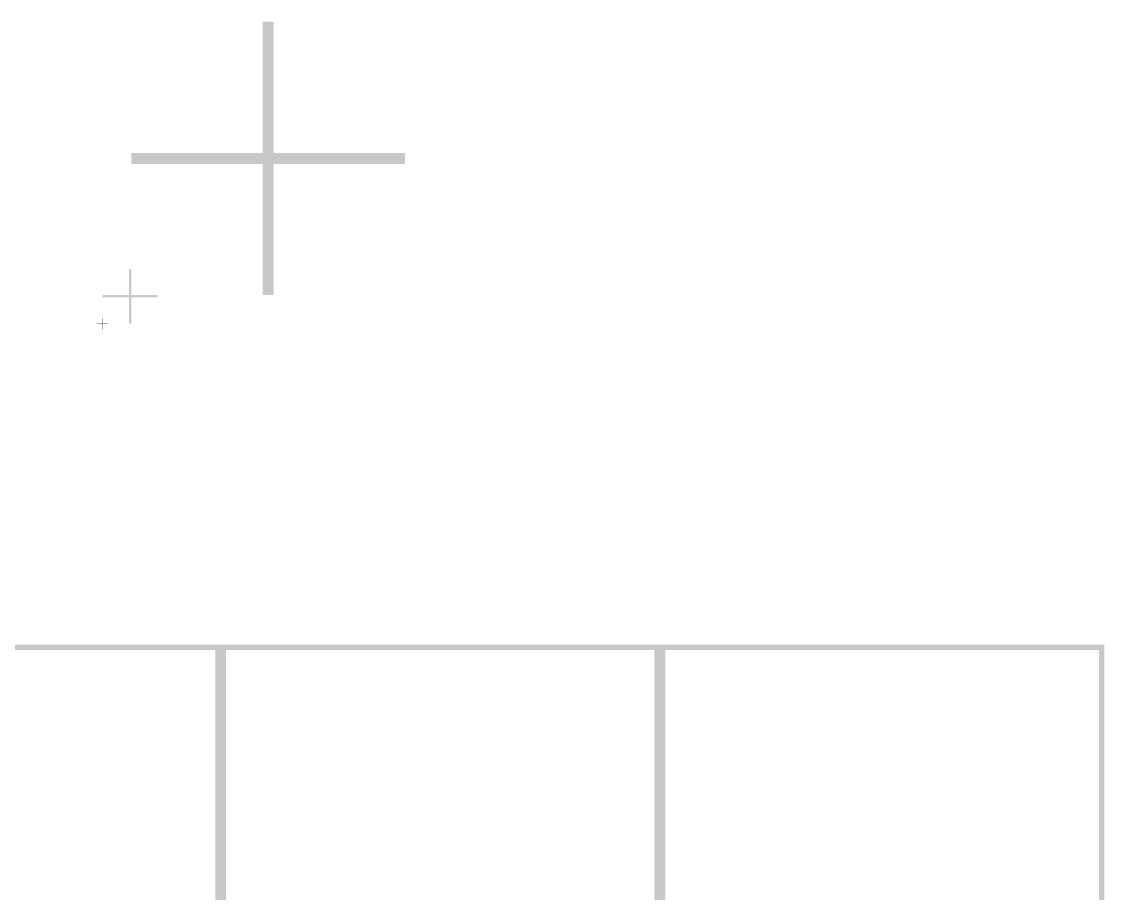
# Model space of a CAD drawing. Extents: x -40166 to 40284, y -45890 to 44060.
# Drawn here: x 20496 to 40284, y 21560 to 37500 of the extents above; entities that cross this region are included whole.
import ezdxf

# ---------------------------------------------------------------- set-up
doc = ezdxf.new("R2010")
doc.units = 0
doc.layers.add('L1D0_square', color=2, linetype='CONTINUOUS')

# ---------------------------------------------------------------- blocks, each defined once
blk = doc.blocks.new('device')
at = {"layer": 'L1D0_square'}
for points in [[(-4125, 8975), (-4125, 9075), (4100, 8975), (4100, 9075)], [(-4125, -9075), (-4125, 8975), (-4025, -9075), (-4025, 8975)], [(4000, -8975), (4000, 8975), (4100, -8975), (4100, 8975)]]:
    blk.add_solid(points, dxfattribs=at)

msp = doc.modelspace()

# ---------------------------------------------------------------- linework, layer by layer
at = {"layer": 'L1D0_square'}
for points in [[(24900, 32500), (24900, 37500), (25100, 32500), (25100, 37500)], [(22500, 34900), (22500, 35100), (27500, 34900), (27500, 35100)], [(22460, 31980), (22460, 32980), (22500, 31980), (22500, 32980)], [(21980, 32460), (21980, 32500), (22980, 32460), (22980, 32500)], [(21970, 31875), (21970, 32075), (21980, 31875), (21980, 32075)], [(21854, 31873), (21854, 31875), (21894, 31873), (21894, 31875)], [(21873, 31854), (21873, 31894), (21875, 31854), (21875, 31894)], [(21875, 31970), (21875, 31980), (22075, 31970), (22075, 31980)]]:
    msp.add_solid(points, dxfattribs=at)

# ---------------------------------------------------------------- block references
for p in [(20134, 17035), (28159, 17035), (36184, 17035)]:
    msp.add_blockref('device', p)

doc.saveas('drawing.dxf')
